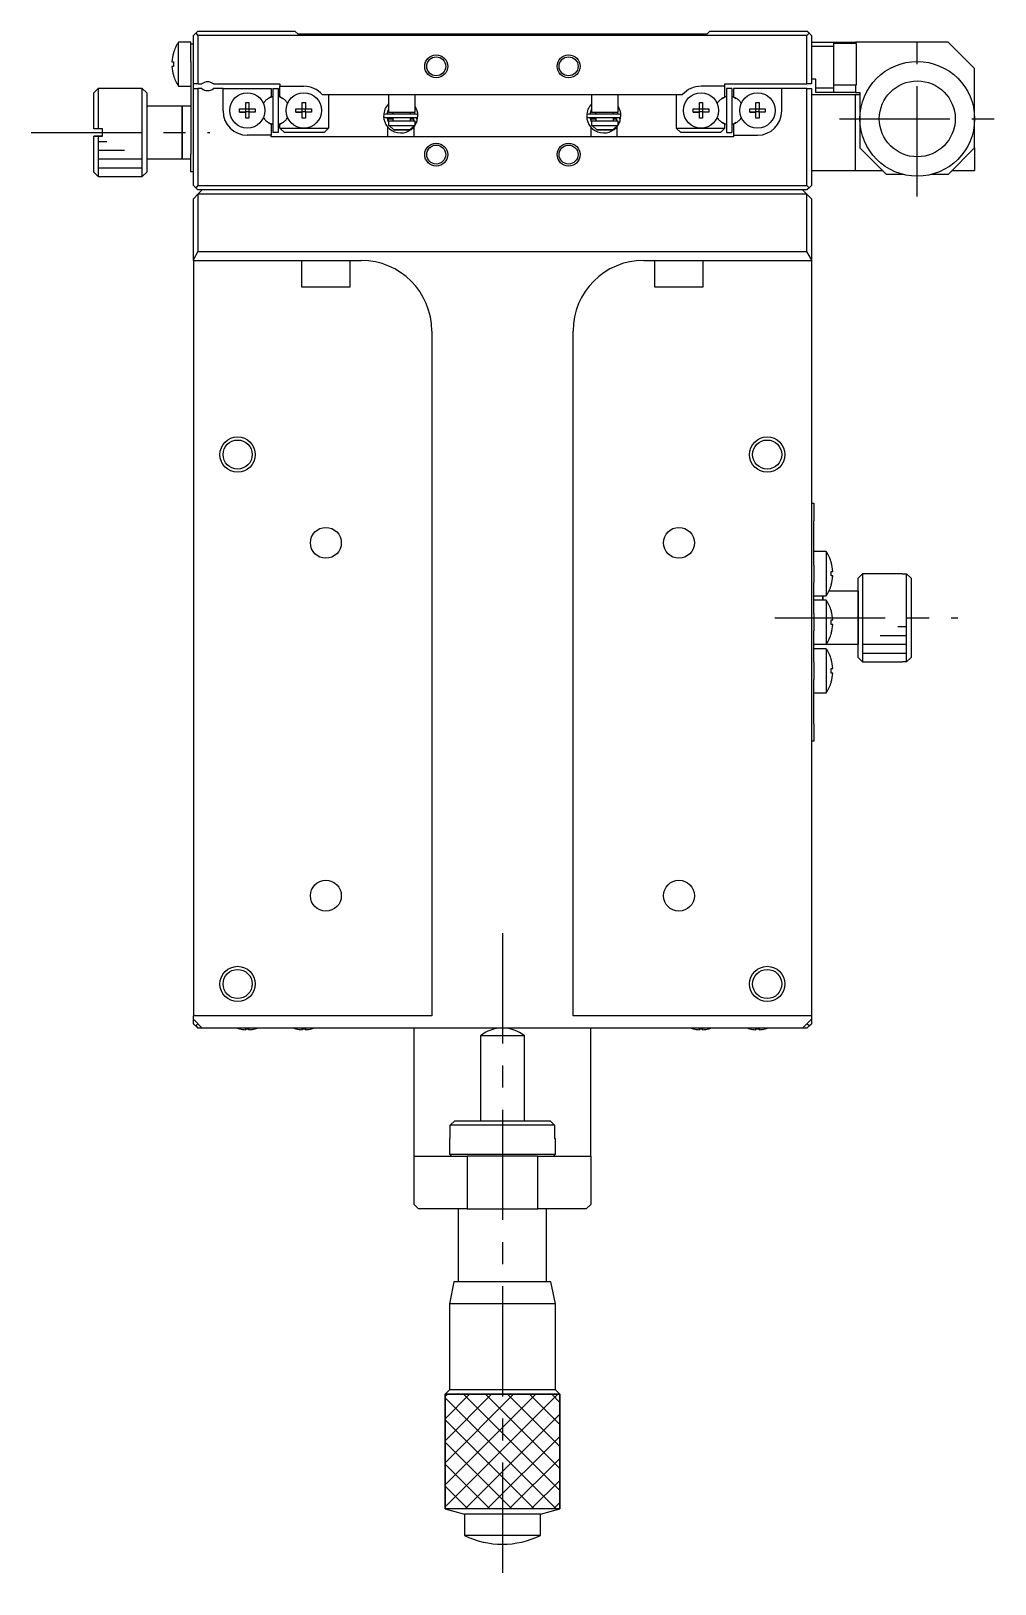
# Model space of a CAD drawing. Extents: x -435 to 368, y 36 to 632.
# Drawn here: x -142.5 to -33.3, y 456.2 to 632.2 of the extents above; entities that cross this region are included whole.
import ezdxf

# ---------------------------------------------------------------- set-up
doc = ezdxf.new("R2010")
doc.units = 0
doc.header["$LTSCALE"] = 10
doc.linetypes.add('CENTER', pattern=[2, 1.25, -0.25, 0.25, -0.25])
doc.linetypes.add('DASHED', pattern=[3.5, 2, -1.5])
doc.layers.get('0').update_dxf_attribs({"linetype": 'CONTINUOUS'})
doc.layers.add('CENTER', color=1, linetype='CENTER')

msp = doc.modelspace()

# ---------------------------------------------------------------- linework, layer by layer
at = {"color": 7, "linetype": 'CONTINUOUS'}
for p, q in [((-124.138503, 631.672762), (-123.888503, 631.922762)), ((-123.638503, 632.172762), (-123.888503, 631.922762)), ((-123.888503, 631.922762), (-123.638503, 631.672762)), ((-123.638503, 632.172762), (-112.638503, 632.172762)), ((-112.288503, 631.822762), (-112.638503, 632.172762)), ((-65.638503, 632.172762), (-65.988503, 631.822762)), ((-65.638503, 632.172762), (-54.638503, 632.172762)), ((-54.388503, 631.922762), (-54.638503, 632.172762)), ((-54.638503, 631.672762), (-54.388503, 631.922762)), ((-54.388503, 631.922762), (-54.138503, 631.672762)), ((-125.830161, 625.922762), (-125.830161, 630.922762)), ((-124.438503, 630.922762), (-125.830161, 630.922762)), ((-124.438503, 630.722762), (-124.438503, 630.922762)), ((-124.438503, 630.722762), (-124.138503, 630.722762)), ((-124.438503, 628.722762), (-124.438503, 630.722762)), ((-124.138503, 626.172762), (-124.138503, 631.672762)), ((-54.638503, 631.672762), (-123.638503, 631.672762)), ((-123.638503, 631.672762), (-123.638503, 626.172762)), ((-65.988503, 631.822762), (-112.288503, 631.822762)), ((-54.638503, 626.172762), (-54.638503, 631.672762)), ((-54.138503, 631.672762), (-54.138503, 626.172762)), ((-54.138503, 630.922762), (-51.638503, 630.922762)), ((-51.638503, 630.422762), (-54.138503, 630.422762)), ((-51.638503, 630.922762), (-51.638503, 630.422762)), ((-51.638503, 630.922762), (-49.138503, 630.922762)), ((-49.138503, 630.853583), (-51.638503, 630.853583)), ((-49.038503, 630.772762), (-51.638503, 630.772762)), ((-51.638503, 630.422762), (-51.638503, 625.722762)), ((-49.138503, 630.922762), (-49.138503, 630.853583)), ((-38.638503, 630.922762), (-49.138503, 630.922762)), ((-49.138503, 630.853583), (-49.138503, 630.772762)), ((-49.038503, 626.072762), (-49.038503, 630.772762)), ((-35.638503, 627.922762), (-38.638503, 630.922762)), ((-126.573456, 628.682762), (-126.401084, 628.682762)), ((-126.407939, 629.684695), (-126.401084, 629.681351)), ((-126.401084, 628.682762), (-126.401084, 628.162762)), ((-124.438503, 628.722762), (-124.438503, 627.347762)), ((-126.401084, 628.162762), (-126.573456, 628.162762)), ((-126.401084, 627.164172), (-126.407939, 627.160829)), ((-124.438503, 627.347762), (-124.438503, 618.222762)), ((-53.638503, 626.722762), (-54.138503, 626.722762)), ((-53.638503, 625.722762), (-53.638503, 626.722762)), ((-35.638503, 622.222762), (-35.638503, 627.922762)), ((-134.938503, 625.672762), (-135.438503, 625.172762)), ((-135.438503, 621.072762), (-135.438503, 625.172762)), ((-134.938503, 625.672762), (-134.938503, 621.072762)), ((-129.938503, 625.672762), (-134.938503, 625.672762)), ((-129.938503, 615.672762), (-129.938503, 625.672762)), ((-129.438503, 625.172762), (-129.938503, 625.672762)), ((-129.438503, 625.172762), (-129.438503, 616.172762)), ((-125.830161, 625.922762), (-124.438503, 625.922762)), ((-124.138503, 625.672762), (-124.138503, 626.172762)), ((-123.638503, 626.172762), (-124.138503, 626.172762)), ((-124.138503, 614.672762), (-124.138503, 625.672762)), ((-124.138503, 625.672762), (-123.638503, 625.672762)), ((-123.638503, 626.172762), (-123.199941, 626.172762)), ((-123.638503, 625.672762), (-123.638503, 614.672762)), ((-123.199941, 625.672762), (-123.638503, 625.672762)), ((-121.877065, 626.172762), (-114.338503, 626.172762)), ((-120.788503, 625.672762), (-121.877065, 625.672762)), ((-120.788503, 623.122762), (-120.788503, 625.672762)), ((-120.788503, 625.672762), (-115.338503, 625.672762)), ((-115.338503, 625.672762), (-115.338503, 624.717174)), ((-115.138503, 625.672762), (-115.138503, 620.672762)), ((-115.138503, 625.672762), (-114.538503, 625.672762)), ((-114.538503, 625.672762), (-114.538503, 620.672762)), ((-114.338503, 626.172762), (-114.338503, 625.922762)), ((-114.338503, 625.922762), (-111.638503, 625.922762)), ((-114.338503, 624.717174), (-114.338503, 625.922762)), ((-109.559441, 624.972762), (-101.613503, 624.972762)), ((-108.838503, 624.972762), (-108.838503, 621.172762)), ((-102.038503, 624.972762), (-102.038503, 622.972762)), ((-101.613503, 624.972762), (-99.463503, 624.972762)), ((-99.463503, 624.972762), (-78.613503, 624.972762)), ((-99.038503, 622.972762), (-99.038503, 624.972762)), ((-79.038503, 624.972762), (-79.038503, 622.972762)), ((-78.613503, 624.972762), (-76.463503, 624.972762)), ((-76.463503, 624.972762), (-68.717566, 624.972762)), ((-76.038503, 622.972762), (-76.038503, 624.972762)), ((-69.438503, 624.972762), (-69.438503, 621.172762)), ((-63.938503, 625.922762), (-66.638503, 625.922762)), ((-63.938503, 625.922762), (-63.938503, 626.172762)), ((-63.938503, 626.172762), (-54.638503, 626.172762)), ((-63.938503, 624.717174), (-63.938503, 625.922762)), ((-63.138503, 625.672762), (-63.738503, 625.672762)), ((-63.738503, 625.672762), (-63.738503, 620.672762)), ((-63.138503, 625.672762), (-63.138503, 620.672762)), ((-62.938503, 625.672762), (-62.938503, 624.717174)), ((-57.488503, 625.672762), (-62.938503, 625.672762)), ((-57.488503, 623.122762), (-57.488503, 625.672762)), ((-54.638503, 625.672762), (-57.488503, 625.672762)), ((-54.138503, 626.172762), (-54.638503, 626.172762)), ((-54.638503, 614.672762), (-54.638503, 625.672762)), ((-54.638503, 625.672762), (-54.138503, 625.672762)), ((-54.138503, 625.672762), (-54.138503, 614.672762)), ((-54.138503, 624.972762), (-49.138503, 624.972762)), ((-53.638503, 625.222762), (-53.638503, 625.722762)), ((-53.638503, 625.722762), (-51.638503, 625.722762)), ((-51.638503, 625.222762), (-53.638503, 625.222762)), ((-51.638503, 626.072762), (-49.038503, 626.072762)), ((-51.638503, 625.722762), (-51.638503, 625.222762)), ((-51.638503, 625.263026), (-49.138503, 625.263026)), ((-49.138503, 625.222762), (-51.638503, 625.222762)), ((-49.138503, 626.072762), (-49.138503, 625.263026)), ((-49.138503, 625.263026), (-49.138503, 625.222762)), ((-49.138503, 625.222762), (-48.638503, 625.222762)), ((-49.138503, 616.372762), (-49.138503, 624.972762)), ((-49.138503, 624.972762), (-48.638503, 624.972762)), ((-48.638503, 625.222762), (-48.638503, 622.222762)), ((-125.438503, 623.672762), (-129.438503, 623.672762)), ((-125.438503, 617.672762), (-125.438503, 623.672762)), ((-125.438503, 623.672762), (-125.438503, 617.672762)), ((-124.438503, 623.672762), (-125.438503, 623.672762)), ((-118.924865, 623.352762), (-118.218503, 623.352762)), ((-118.924865, 622.992762), (-118.924865, 623.352762)), ((-118.218503, 624.059123), (-117.858503, 624.059123)), ((-118.218503, 623.352762), (-118.218503, 624.059123)), ((-118.208131, 623.34239), (-118.218503, 623.352762)), ((-118.208131, 623.34239), (-117.868875, 623.34239)), ((-118.208131, 623.003134), (-118.208131, 623.34239)), ((-117.868875, 623.34239), (-117.858503, 623.352762)), ((-117.868875, 623.34239), (-117.868875, 623.003134)), ((-117.858503, 624.059123), (-117.858503, 623.352762)), ((-117.858503, 623.352762), (-117.152142, 623.352762)), ((-117.152142, 623.352762), (-117.152142, 622.992762)), ((-115.338503, 624.717174), (-115.632253, 624.547577)), ((-114.044753, 624.547577), (-114.338503, 624.717174)), ((-112.524865, 623.352762), (-111.818503, 623.352762)), ((-112.524865, 622.992762), (-112.524865, 623.352762)), ((-111.818503, 624.059123), (-111.458503, 624.059123)), ((-111.818503, 623.352762), (-111.818503, 624.059123)), ((-111.808131, 623.34239), (-111.818503, 623.352762)), ((-111.808131, 623.34239), (-111.468875, 623.34239)), ((-111.808131, 623.003134), (-111.808131, 623.34239)), ((-111.468875, 623.34239), (-111.458503, 623.352762)), ((-111.468875, 623.34239), (-111.468875, 623.003134)), ((-111.458503, 624.059123), (-111.458503, 623.352762)), ((-111.458503, 623.352762), (-110.752142, 623.352762)), ((-110.752142, 623.352762), (-110.752142, 622.992762)), ((-102.191724, 622.76131), (-102.03859, 623.264937)), ((-102.081234, 623.172762), (-102.038503, 623.172762)), ((-79.191724, 622.76131), (-79.03859, 623.264937)), ((-79.081234, 623.172762), (-79.038503, 623.172762)), ((-67.524865, 623.352762), (-66.818503, 623.352762)), ((-67.524865, 622.992762), (-67.524865, 623.352762)), ((-66.818503, 624.059123), (-66.458503, 624.059123)), ((-66.818503, 623.352762), (-66.818503, 624.059123)), ((-66.808131, 623.34239), (-66.818503, 623.352762)), ((-66.808131, 623.34239), (-66.468875, 623.34239)), ((-66.808131, 623.003134), (-66.808131, 623.34239)), ((-66.468875, 623.34239), (-66.458503, 623.352762)), ((-66.468875, 623.34239), (-66.468875, 623.003134)), ((-66.458503, 624.059123), (-66.458503, 623.352762)), ((-66.458503, 623.352762), (-65.752142, 623.352762)), ((-65.752142, 623.352762), (-65.752142, 622.992762)), ((-64.232253, 624.547577), (-63.938503, 624.717174)), ((-62.938503, 624.717174), (-62.644753, 624.547577)), ((-61.124865, 623.352762), (-60.418503, 623.352762)), ((-61.124865, 622.992762), (-61.124865, 623.352762)), ((-60.418503, 624.059123), (-60.058503, 624.059123)), ((-60.418503, 623.352762), (-60.418503, 624.059123)), ((-60.408131, 623.34239), (-60.418503, 623.352762)), ((-60.408131, 623.34239), (-60.068875, 623.34239)), ((-60.408131, 623.003134), (-60.408131, 623.34239)), ((-60.068875, 623.34239), (-60.058503, 623.352762)), ((-60.068875, 623.34239), (-60.068875, 623.003134)), ((-60.058503, 624.059123), (-60.058503, 623.352762)), ((-60.058503, 623.352762), (-59.352142, 623.352762)), ((-59.352142, 623.352762), (-59.352142, 622.992762)), ((-118.218503, 622.992762), (-118.924865, 622.992762)), ((-118.924865, 622.992762), (-118.218503, 622.992762)), ((-118.208131, 623.003134), (-118.218503, 622.992762)), ((-118.218503, 622.286401), (-118.218503, 622.992762)), ((-117.858503, 622.286401), (-118.218503, 622.286401)), ((-117.868875, 623.003134), (-118.208131, 623.003134)), ((-117.868875, 623.003134), (-117.858503, 622.992762)), ((-117.858503, 622.992762), (-117.858503, 622.286401)), ((-117.152142, 622.992762), (-117.858503, 622.992762)), ((-117.152142, 622.992762), (-117.858503, 622.992762)), ((-115.632253, 621.797947), (-115.338503, 621.62835)), ((-115.338503, 621.62835), (-115.338503, 620.372762)), ((-114.338503, 621.62835), (-114.044753, 621.797947)), ((-114.338503, 621.172762), (-114.338503, 621.62835)), ((-111.818503, 622.992762), (-112.524865, 622.992762)), ((-112.524865, 622.992762), (-111.818503, 622.992762)), ((-111.808131, 623.003134), (-111.818503, 622.992762)), ((-111.818503, 622.286401), (-111.818503, 622.992762)), ((-111.458503, 622.286401), (-111.818503, 622.286401)), ((-111.468875, 623.003134), (-111.808131, 623.003134)), ((-111.468875, 623.003134), (-111.458503, 622.992762)), ((-111.458503, 622.992762), (-111.458503, 622.286401)), ((-110.752142, 622.992762), (-111.458503, 622.992762)), ((-110.752142, 622.992762), (-111.458503, 622.992762)), ((-102.457675, 621.857065), (-102.436485, 621.800868)), ((-98.898412, 622.761256), (-102.398412, 622.761256)), ((-102.398412, 622.371256), (-98.898412, 622.371256)), ((-102.038568, 621.86801), (-102.192046, 622.371214)), ((-102.138503, 621.318633), (-102.138503, 620.172762)), ((-102.101821, 622.072224), (-102.101362, 622.087303)), ((-102.101511, 622.057145), (-102.101821, 622.072224)), ((-102.100432, 622.042104), (-102.101511, 622.057145)), ((-102.101362, 622.087303), (-102.100133, 622.10234)), ((-102.098588, 622.027141), (-102.100432, 622.042104)), ((-102.100133, 622.10234), (-102.09814, 622.117296)), ((-102.095984, 622.012294), (-102.098588, 622.027141)), ((-102.09814, 622.117296), (-102.095386, 622.132132)), ((-102.092629, 621.997604), (-102.095984, 622.012294)), ((-102.095386, 622.132132), (-102.091881, 622.146808)), ((-102.088533, 621.983107), (-102.092629, 621.997604)), ((-102.091881, 622.146808), (-102.087634, 622.161288)), ((-102.083707, 621.96884), (-102.088533, 621.983107)), ((-102.087634, 622.161288), (-102.082658, 622.175532)), ((-101.538503, 622.172762), (-102.083903, 622.172762)), ((-102.077926, 621.95428), (-102.083707, 621.96884)), ((-102.082658, 622.175532), (-102.076966, 622.189505)), ((-102.077658, 621.953014), (-102.078036, 621.954514)), ((-102.076966, 622.189505), (-102.070575, 622.203171)), ((-102.070575, 622.203171), (-102.063503, 622.216495)), ((-102.063503, 622.216495), (-102.05577, 622.229444)), ((-102.05577, 622.229444), (-102.047396, 622.241985)), ((-102.047396, 622.241985), (-102.038406, 622.254089)), ((-102.038503, 622.972762), (-101.538503, 622.972762)), ((-102.038503, 622.972762), (-99.038503, 622.972762)), ((-99.038503, 621.972762), (-102.038503, 621.972762)), ((-102.038503, 621.972762), (-102.038503, 621.472762)), ((-102.038503, 621.472762), (-101.984187, 621.472762)), ((-102.038406, 622.254089), (-102.028823, 622.265726)), ((-102.028823, 622.265726), (-102.018674, 622.276868)), ((-102.018674, 622.276868), (-102.007984, 622.287488)), ((-102.007984, 622.287488), (-101.996782, 622.297563)), ((-101.996782, 622.297563), (-101.985098, 622.307069)), ((-101.985098, 622.307069), (-101.97296, 622.315984)), ((-101.984187, 621.472762), (-99.09282, 621.472762)), ((-101.455018, 620.972762), (-101.984187, 621.472762)), ((-101.97296, 622.315984), (-101.9604, 622.324289)), ((-101.9604, 622.324289), (-101.947449, 622.331964)), ((-101.947449, 622.331964), (-101.93414, 622.338993)), ((-101.93414, 622.338993), (-101.920505, 622.345361)), ((-101.920505, 622.345361), (-101.906577, 622.351054)), ((-101.906577, 622.351054), (-101.89239, 622.356059)), ((-101.89239, 622.356059), (-101.877979, 622.360366)), ((-101.877979, 622.360366), (-101.863378, 622.363967)), ((-101.863378, 622.363967), (-101.848621, 622.366853)), ((-101.848621, 622.366853), (-101.833744, 622.369018)), ((-101.833744, 622.369018), (-101.818781, 622.370459)), ((-101.818781, 622.370459), (-101.803768, 622.371172)), ((-101.803768, 622.371172), (-101.796732, 622.371256)), ((-101.638503, 622.972762), (-101.638503, 622.761256)), ((-101.638503, 622.371256), (-101.638503, 622.172762)), ((-101.538503, 622.972762), (-99.538503, 622.972762)), ((-101.538503, 622.972762), (-99.538503, 622.972762)), ((-101.538503, 622.972762), (-101.538503, 622.761256)), ((-101.538503, 622.371256), (-101.538503, 621.972762)), ((-99.09282, 621.472762), (-99.621988, 620.972762)), ((-99.538503, 622.972762), (-99.038503, 622.972762)), ((-99.538503, 622.761256), (-99.538503, 622.972762)), ((-99.538503, 621.972762), (-99.538503, 622.371256)), ((-99.213115, 622.172762), (-99.538503, 622.172762)), ((-99.500092, 622.371256), (-99.485858, 622.370922)), ((-99.485858, 622.370922), (-99.47087, 622.36986)), ((-99.47087, 622.36986), (-99.455951, 622.368073)), ((-99.455951, 622.368073), (-99.441139, 622.365564)), ((-99.441139, 622.365564), (-99.426468, 622.36234)), ((-99.426468, 622.36234), (-99.411972, 622.358408)), ((-99.411972, 622.358408), (-99.397685, 622.353775)), ((-99.397685, 622.353775), (-99.383642, 622.348453)), ((-99.383642, 622.348453), (-99.369876, 622.342453)), ((-99.369876, 622.342453), (-99.35642, 622.335789)), ((-99.35642, 622.335789), (-99.343306, 622.328474)), ((-99.343306, 622.328474), (-99.330565, 622.320526)), ((-99.330565, 622.320526), (-99.31823, 622.311961)), ((-99.31823, 622.311961), (-99.306331, 622.302799)), ((-99.306331, 622.302799), (-99.294897, 622.293061)), ((-99.294897, 622.293061), (-99.283958, 622.282768)), ((-99.283958, 622.282768), (-99.27354, 622.271945)), ((-99.27354, 622.271945), (-99.263671, 622.260615)), ((-99.263671, 622.260615), (-99.254377, 622.248805)), ((-99.254377, 622.248805), (-99.245682, 622.236543)), ((-99.245682, 622.236543), (-99.23761, 622.223859)), ((-99.23761, 622.223859), (-99.230183, 622.210782)), ((-99.230183, 622.210782), (-99.22342, 622.197344)), ((-99.22342, 622.197344), (-99.217342, 622.183579)), ((-99.217342, 622.183579), (-99.211966, 622.169519)), ((-99.211966, 622.169519), (-99.207307, 622.155202)), ((-99.210237, 621.977065), (-99.211719, 621.972736)), ((-99.205824, 621.991495), (-99.210237, 621.977065)), ((-99.207307, 622.155202), (-99.203378, 622.140662)), ((-99.202151, 622.00613), (-99.205824, 621.991495)), ((-99.203378, 622.140662), (-99.200193, 622.125937)), ((-99.19923, 622.020933), (-99.202151, 622.00613)), ((-99.200193, 622.125937), (-99.197759, 622.111065)), ((-99.197067, 622.035865), (-99.19923, 622.020933)), ((-99.197759, 622.111065), (-99.196086, 622.096085)), ((-99.195668, 622.050885), (-99.197067, 622.035865)), ((-99.196086, 622.096085), (-99.195177, 622.081035)), ((-99.195038, 622.065955), (-99.195668, 622.050885)), ((-99.195177, 622.081035), (-99.195038, 622.065955)), ((-99.146827, 622.972861), (-99.104784, 622.761278)), ((-99.138503, 620.172762), (-99.138503, 621.342295)), ((-99.09282, 621.472762), (-99.038503, 621.472762)), ((-99.038503, 621.472762), (-99.038503, 621.972762)), ((-99.038503, 621.849985), (-99.023942, 621.843979)), ((-98.865123, 621.791991), (-99.038503, 621.839118)), ((-99.023942, 621.843979), (-99.009485, 621.838194)), ((-99.009485, 621.838194), (-98.995225, 621.832668)), ((-98.995225, 621.832668), (-98.981259, 621.827439)), ((-98.981259, 621.827439), (-98.967677, 621.82254)), ((-98.967677, 621.82254), (-98.954569, 621.818004)), ((-98.954569, 621.818004), (-98.942022, 621.81386)), ((-98.942022, 621.81386), (-98.930119, 621.810136)), ((-98.930119, 621.810136), (-98.918937, 621.806857)), ((-98.918937, 621.806857), (-98.90855, 621.804044)), ((-98.90855, 621.804044), (-98.899027, 621.801716)), ((-98.899027, 621.801716), (-98.890431, 621.799887)), ((-98.890431, 621.799887), (-98.882819, 621.798571)), ((-98.882819, 621.798571), (-98.87624, 621.797776)), ((-98.87624, 621.797776), (-98.870737, 621.797506)), ((-98.871117, 622.364624), (-98.875041, 622.372772)), ((-98.874104, 621.771711), (-98.862225, 621.798816)), ((-98.857205, 622.333251), (-98.871117, 622.364624)), ((-98.870737, 621.797506), (-98.866348, 621.797764)), ((-98.866348, 621.797764), (-98.86414, 621.798205)), ((-98.86414, 621.798205), (-98.860338, 621.800868)), ((-98.860338, 621.800868), (-98.848263, 621.831045)), ((-98.84488, 622.301235), (-98.857205, 622.333251)), ((-98.848263, 621.831045), (-98.837082, 621.863476)), ((-98.834171, 622.268655), (-98.84488, 622.301235)), ((-98.841424, 621.849271), (-98.704694, 622.539106)), ((-98.837082, 621.863476), (-98.827537, 621.896416)), ((-98.825103, 622.235591), (-98.834171, 622.268655)), ((-98.827537, 621.896416), (-98.819651, 621.929782)), ((-98.817699, 622.202122), (-98.825103, 622.235591)), ((-98.819651, 621.929782), (-98.813443, 621.963492)), ((-98.811977, 622.168332), (-98.817699, 622.202122)), ((-98.813443, 621.963492), (-98.808929, 621.997464)), ((-98.80795, 622.134303), (-98.811977, 622.168332)), ((-98.808929, 621.997464), (-98.806118, 622.031615)), ((-98.805628, 622.100118), (-98.80795, 622.134303)), ((-98.806118, 622.031615), (-98.805016, 622.065861)), ((-98.805016, 622.065861), (-98.805628, 622.100118)), ((-79.457675, 621.857065), (-79.436485, 621.800868)), ((-75.898412, 622.761256), (-79.398412, 622.761256)), ((-79.398412, 622.371256), (-75.898412, 622.371256)), ((-79.038568, 621.86801), (-79.192046, 622.371214)), ((-79.138503, 621.318633), (-79.138503, 620.172762)), ((-79.101821, 622.072224), (-79.101362, 622.087303)), ((-79.101511, 622.057145), (-79.101821, 622.072224)), ((-79.100432, 622.042104), (-79.101511, 622.057145)), ((-79.101362, 622.087303), (-79.100133, 622.10234)), ((-79.098588, 622.027141), (-79.100432, 622.042104)), ((-79.100133, 622.10234), (-79.09814, 622.117296)), ((-79.095984, 622.012294), (-79.098588, 622.027141)), ((-79.09814, 622.117296), (-79.095386, 622.132132)), ((-79.092629, 621.997604), (-79.095984, 622.012294)), ((-79.095386, 622.132132), (-79.091881, 622.146808)), ((-79.088533, 621.983107), (-79.092629, 621.997604)), ((-79.091881, 622.146808), (-79.087634, 622.161288)), ((-79.083707, 621.96884), (-79.088533, 621.983107)), ((-79.087634, 622.161288), (-79.082658, 622.175532)), ((-78.538503, 622.172762), (-79.083903, 622.172762)), ((-79.077926, 621.95428), (-79.083707, 621.96884)), ((-79.082658, 622.175532), (-79.076966, 622.189505)), ((-79.077658, 621.953014), (-79.078036, 621.954514)), ((-79.076966, 622.189505), (-79.070575, 622.203171)), ((-79.070575, 622.203171), (-79.063503, 622.216495)), ((-79.063503, 622.216495), (-79.05577, 622.229444)), ((-79.05577, 622.229444), (-79.047396, 622.241985)), ((-79.047396, 622.241985), (-79.038406, 622.254089)), ((-79.038503, 622.972762), (-78.538503, 622.972762)), ((-79.038503, 622.972762), (-76.038503, 622.972762)), ((-76.038503, 621.972762), (-79.038503, 621.972762)), ((-79.038503, 621.972762), (-79.038503, 621.472762)), ((-79.038503, 621.472762), (-78.984187, 621.472762)), ((-79.038406, 622.254089), (-79.028823, 622.265726)), ((-79.028823, 622.265726), (-79.018674, 622.276868)), ((-79.018674, 622.276868), (-79.007984, 622.287488)), ((-79.007984, 622.287488), (-78.996782, 622.297563)), ((-78.996782, 622.297563), (-78.985098, 622.307069)), ((-78.985098, 622.307069), (-78.97296, 622.315984)), ((-78.984187, 621.472762), (-76.09282, 621.472762)), ((-78.455018, 620.972762), (-78.984187, 621.472762)), ((-78.97296, 622.315984), (-78.9604, 622.324289)), ((-78.9604, 622.324289), (-78.947449, 622.331964)), ((-78.947449, 622.331964), (-78.93414, 622.338993)), ((-78.93414, 622.338993), (-78.920505, 622.345361)), ((-78.920505, 622.345361), (-78.906577, 622.351054)), ((-78.906577, 622.351054), (-78.89239, 622.356059)), ((-78.89239, 622.356059), (-78.877979, 622.360366)), ((-78.877979, 622.360366), (-78.863378, 622.363967)), ((-78.863378, 622.363967), (-78.848621, 622.366853)), ((-78.848621, 622.366853), (-78.833744, 622.369018)), ((-78.833744, 622.369018), (-78.818781, 622.370459)), ((-78.818781, 622.370459), (-78.803768, 622.371172)), ((-78.803768, 622.371172), (-78.796732, 622.371256)), ((-78.638503, 622.972762), (-78.638503, 622.761256)), ((-78.638503, 622.371256), (-78.638503, 622.172762)), ((-78.538503, 622.972762), (-76.538503, 622.972762)), ((-78.538503, 622.972762), (-76.538503, 622.972762)), ((-78.538503, 622.972762), (-78.538503, 622.761256)), ((-78.538503, 622.371256), (-78.538503, 621.972762)), ((-76.09282, 621.472762), (-76.621988, 620.972762)), ((-76.538503, 622.972762), (-76.038503, 622.972762)), ((-76.538503, 622.761256), (-76.538503, 622.972762)), ((-76.538503, 621.972762), (-76.538503, 622.371256)), ((-76.213115, 622.172762), (-76.538503, 622.172762)), ((-76.500092, 622.371256), (-76.485858, 622.370922)), ((-76.485858, 622.370922), (-76.47087, 622.36986)), ((-76.47087, 622.36986), (-76.455951, 622.368073)), ((-76.455951, 622.368073), (-76.441139, 622.365564)), ((-76.441139, 622.365564), (-76.426468, 622.36234)), ((-76.426468, 622.36234), (-76.411972, 622.358408)), ((-76.411972, 622.358408), (-76.397685, 622.353775)), ((-76.397685, 622.353775), (-76.383642, 622.348453)), ((-76.383642, 622.348453), (-76.369876, 622.342453)), ((-76.369876, 622.342453), (-76.35642, 622.335789)), ((-76.35642, 622.335789), (-76.343306, 622.328474)), ((-76.343306, 622.328474), (-76.330565, 622.320526)), ((-76.330565, 622.320526), (-76.31823, 622.311961)), ((-76.31823, 622.311961), (-76.306331, 622.302799)), ((-76.306331, 622.302799), (-76.294897, 622.293061)), ((-76.294897, 622.293061), (-76.283958, 622.282768)), ((-76.283958, 622.282768), (-76.27354, 622.271945)), ((-76.27354, 622.271945), (-76.263671, 622.260615)), ((-76.263671, 622.260615), (-76.254377, 622.248805)), ((-76.254377, 622.248805), (-76.245682, 622.236543)), ((-76.245682, 622.236543), (-76.23761, 622.223859)), ((-76.23761, 622.223859), (-76.230183, 622.210782)), ((-76.230183, 622.210782), (-76.22342, 622.197344)), ((-76.22342, 622.197344), (-76.217342, 622.183579)), ((-76.217342, 622.183579), (-76.211966, 622.169519)), ((-76.211966, 622.169519), (-76.207307, 622.155202)), ((-76.210237, 621.977065), (-76.211719, 621.972736)), ((-76.205824, 621.991495), (-76.210237, 621.977065)), ((-76.207307, 622.155202), (-76.203378, 622.140662)), ((-76.202151, 622.00613), (-76.205824, 621.991495)), ((-76.203378, 622.140662), (-76.200193, 622.125937)), ((-76.19923, 622.020933), (-76.202151, 622.00613)), ((-76.200193, 622.125937), (-76.197759, 622.111065)), ((-76.197067, 622.035865), (-76.19923, 622.020933)), ((-76.197759, 622.111065), (-76.196086, 622.096085)), ((-76.195668, 622.050885), (-76.197067, 622.035865)), ((-76.196086, 622.096085), (-76.195177, 622.081035)), ((-76.195038, 622.065955), (-76.195668, 622.050885)), ((-76.195177, 622.081035), (-76.195038, 622.065955)), ((-76.146827, 622.972861), (-76.104784, 622.761278)), ((-76.138503, 620.172762), (-76.138503, 621.342295)), ((-76.09282, 621.472762), (-76.038503, 621.472762)), ((-76.038503, 621.472762), (-76.038503, 621.972762)), ((-76.038503, 621.849985), (-76.023947, 621.843981)), ((-75.865123, 621.791991), (-76.038503, 621.839118)), ((-76.023947, 621.843981), (-76.009495, 621.838198)), ((-76.009495, 621.838198), (-75.995241, 621.832674)), ((-75.995241, 621.832674), (-75.981279, 621.827446)), ((-75.981279, 621.827446), (-75.967701, 621.822548)), ((-75.967701, 621.822548), (-75.954597, 621.818013)), ((-75.954597, 621.818013), (-75.942053, 621.81387)), ((-75.942053, 621.81387), (-75.930152, 621.810146)), ((-75.930152, 621.810146), (-75.918971, 621.806867)), ((-75.918971, 621.806867), (-75.908586, 621.804053)), ((-75.908586, 621.804053), (-75.899063, 621.801724)), ((-75.899063, 621.801724), (-75.890466, 621.799894)), ((-75.890466, 621.799894), (-75.882852, 621.798576)), ((-75.882852, 621.798576), (-75.87627, 621.797778)), ((-75.87627, 621.797778), (-75.870764, 621.797506)), ((-75.871117, 622.364624), (-75.875041, 622.372772)), ((-75.874104, 621.771711), (-75.864923, 621.79256)), ((-75.857205, 622.333251), (-75.871117, 622.364624)), ((-75.870764, 621.797506), (-75.86637, 621.797761)), ((-75.86637, 621.797761), (-75.86414, 621.798205)), ((-75.86414, 621.798205), (-75.860338, 621.800868)), ((-75.860338, 621.800868), (-75.848263, 621.831045)), ((-75.84488, 622.301235), (-75.857205, 622.333251)), ((-75.848263, 621.831045), (-75.837082, 621.863476)), ((-75.834171, 622.268655), (-75.84488, 622.301235)), ((-75.841424, 621.849271), (-75.704694, 622.539106)), ((-75.837082, 621.863476), (-75.827537, 621.896416)), ((-75.825103, 622.235591), (-75.834171, 622.268655)), ((-75.827537, 621.896416), (-75.819651, 621.929782)), ((-75.817699, 622.202122), (-75.825103, 622.235591)), ((-75.819651, 621.929782), (-75.813443, 621.963492)), ((-75.811977, 622.168332), (-75.817699, 622.202122)), ((-75.813443, 621.963492), (-75.808929, 621.997464)), ((-75.80795, 622.134303), (-75.811977, 622.168332)), ((-75.808929, 621.997464), (-75.806118, 622.031615)), ((-75.805628, 622.100118), (-75.80795, 622.134303)), ((-75.806118, 622.031615), (-75.805016, 622.065861)), ((-75.805016, 622.065861), (-75.805628, 622.100118)), ((-66.818503, 622.992762), (-67.524865, 622.992762)), ((-67.524865, 622.992762), (-66.818503, 622.992762)), ((-66.808131, 623.003134), (-66.818503, 622.992762)), ((-66.818503, 622.286401), (-66.818503, 622.992762)), ((-66.458503, 622.286401), (-66.818503, 622.286401)), ((-66.468875, 623.003134), (-66.808131, 623.003134)), ((-66.468875, 623.003134), (-66.458503, 622.992762)), ((-66.458503, 622.992762), (-66.458503, 622.286401)), ((-65.752142, 622.992762), (-66.458503, 622.992762)), ((-65.752142, 622.992762), (-66.458503, 622.992762)), ((-63.938503, 621.62835), (-64.232253, 621.797947)), ((-63.938503, 621.172762), (-63.938503, 621.62835)), ((-62.644753, 621.797947), (-62.938503, 621.62835)), ((-62.938503, 621.62835), (-62.938503, 620.372762)), ((-60.418503, 622.992762), (-61.124865, 622.992762)), ((-61.124865, 622.992762), (-60.418503, 622.992762)), ((-60.408131, 623.003134), (-60.418503, 622.992762)), ((-60.418503, 622.286401), (-60.418503, 622.992762)), ((-60.058503, 622.286401), (-60.418503, 622.286401)), ((-60.068875, 623.003134), (-60.408131, 623.003134)), ((-60.068875, 623.003134), (-60.058503, 622.992762)), ((-60.058503, 622.992762), (-60.058503, 622.286401)), ((-59.352142, 622.992762), (-60.058503, 622.992762)), ((-59.352142, 622.992762), (-60.058503, 622.992762)), ((-48.638503, 622.222762), (-48.638503, 618.922762)), ((-35.638503, 618.922762), (-35.638503, 622.222762)), ((-134.938503, 621.072762), (-135.438503, 621.072762)), ((-135.438503, 616.172762), (-135.438503, 620.272762)), ((-135.438503, 620.272762), (-134.938503, 620.272762)), ((-134.938503, 620.272762), (-135.438503, 620.272762)), ((-134.438503, 621.072762), (-134.938503, 621.072762)), ((-134.438503, 620.272762), (-134.938503, 620.272762)), ((-134.938503, 620.272762), (-134.938503, 615.672762)), ((-134.938503, 620.272762), (-134.438503, 620.272762)), ((-134.438503, 620.272762), (-134.438503, 621.072762)), ((-115.338503, 620.372762), (-118.038503, 620.372762)), ((-115.338503, 620.172762), (-115.338503, 620.372762)), ((-62.938503, 620.172762), (-115.338503, 620.172762)), ((-114.538503, 620.672762), (-115.138503, 620.672762)), ((-114.338503, 621.172762), (-111.638503, 621.172762)), ((-113.838503, 620.672762), (-114.338503, 621.172762)), ((-109.338503, 620.672762), (-113.838503, 620.672762)), ((-111.638503, 621.172762), (-108.838503, 621.172762)), ((-108.838503, 621.172762), (-109.338503, 620.672762)), ((-99.621988, 620.972762), (-101.455018, 620.972762)), ((-101.455018, 620.972762), (-99.621988, 620.972762)), ((-76.621988, 620.972762), (-78.455018, 620.972762)), ((-78.455018, 620.972762), (-76.621988, 620.972762)), ((-69.438503, 621.172762), (-66.638503, 621.172762)), ((-68.938503, 620.672762), (-69.438503, 621.172762)), ((-64.438503, 620.672762), (-68.938503, 620.672762)), ((-66.638503, 621.172762), (-63.938503, 621.172762)), ((-63.938503, 621.172762), (-64.438503, 620.672762)), ((-63.738503, 620.672762), (-63.138503, 620.672762)), ((-62.938503, 620.372762), (-62.938503, 620.172762)), ((-62.938503, 620.372762), (-60.238503, 620.372762)), ((-124.438503, 616.222762), (-124.438503, 618.222762)), ((-48.638503, 618.922762), (-45.638503, 615.922762)), ((-38.638503, 615.922762), (-35.638503, 618.922762)), ((-35.638503, 618.922762), (-35.638503, 616.372762)), ((-135.438503, 616.172762), (-134.938503, 615.672762)), ((-129.938503, 615.672762), (-129.438503, 616.172762)), ((-129.438503, 617.672762), (-125.438503, 617.672762)), ((-125.438503, 617.672762), (-124.438503, 617.672762)), ((-124.138503, 616.222762), (-124.438503, 616.222762)), ((-54.138503, 616.372762), (-49.138503, 616.372762)), ((-49.138503, 616.372762), (-46.088503, 616.372762)), ((-38.188503, 616.372762), (-35.638503, 616.372762)), ((-134.938503, 615.672762), (-129.938503, 615.672762)), ((-123.888503, 614.422762), (-124.138503, 614.672762)), ((-123.638503, 614.672762), (-123.888503, 614.422762)), ((-123.888503, 614.422762), (-123.638503, 614.172762)), ((-123.638503, 614.672762), (-54.638503, 614.672762)), ((-54.388503, 614.422762), (-54.638503, 614.672762)), ((-54.388503, 614.422762), (-54.638503, 614.172762)), ((-54.138503, 614.672762), (-54.388503, 614.422762)), ((-43.738499, 615.922762), (-45.638503, 615.922762)), ((-38.638503, 615.922762), (-40.538507, 615.922762)), ((-124.138503, 613.172762), (-123.638503, 613.672762)), ((-124.138503, 606.270738), (-124.138503, 613.172762)), ((-123.638503, 613.672762), (-123.138503, 614.172762)), ((-54.638503, 614.172762), (-123.638503, 614.172762)), ((-123.638503, 613.672762), (-123.638503, 607.172762)), ((-54.638503, 613.672762), (-123.638503, 613.672762)), ((-55.138503, 614.172762), (-54.638503, 613.672762)), ((-54.638503, 607.172762), (-54.638503, 613.672762)), ((-54.638503, 613.672762), (-54.138503, 613.172762)), ((-54.138503, 613.172762), (-54.138503, 606.270738)), ((-123.638503, 607.172762), (-124.138503, 606.270738)), ((-124.138503, 606.172762), (-124.138503, 606.270738)), ((-124.138503, 606.172762), (-105.138503, 606.172762)), ((-124.138503, 606.172762), (-124.138503, 520.57847)), ((-123.638503, 607.172762), (-54.638503, 607.172762)), ((-111.888503, 606.172762), (-111.888503, 603.172762)), ((-106.388503, 603.172762), (-106.388503, 606.172762)), ((-73.138503, 606.172762), (-54.138503, 606.172762)), ((-71.888503, 606.172762), (-71.888503, 603.172762)), ((-66.388503, 603.172762), (-66.388503, 606.172762)), ((-54.138503, 606.270738), (-54.638503, 607.172762)), ((-54.138503, 606.270738), (-54.138503, 606.172762)), ((-54.138503, 606.172762), (-54.138503, 520.57847)), ((-111.888503, 603.172762), (-106.388503, 603.172762)), ((-71.888503, 603.172762), (-66.388503, 603.172762)), ((-97.138503, 598.172762), (-97.138503, 520.57847)), ((-81.138503, 520.57847), (-81.138503, 598.172762)), ((-54.138503, 578.672762), (-53.838503, 578.672762)), ((-53.838503, 578.672762), (-53.838503, 576.672762)), ((-53.838503, 571.747762), (-53.838503, 576.672762)), ((-52.446846, 573.172762), (-53.838503, 573.172762)), ((-52.446846, 573.172762), (-52.446846, 570.672762)), ((-53.838503, 571.652558), (-53.838503, 571.747762)), ((-53.838503, 571.652558), (-53.838503, 570.672762)), ((-53.838503, 570.672762), (-53.838503, 569.692966)), ((-52.446846, 570.672762), (-52.446846, 568.172762)), ((-51.875923, 571.931351), (-51.869068, 571.934695)), ((-51.875923, 570.932762), (-51.703551, 570.932762)), ((-51.875923, 570.412762), (-51.875923, 570.932762)), ((-51.703551, 570.412762), (-51.875923, 570.412762)), ((-48.338503, 570.672762), (-48.838503, 570.172762)), ((-48.338503, 570.672762), (-48.338503, 560.672762)), ((-43.838503, 570.672762), (-48.338503, 570.672762)), ((-43.838503, 570.672762), (-43.838503, 570.656736)), ((-43.838503, 570.656736), (-43.338503, 570.656736)), ((-43.338503, 560.688788), (-43.338503, 570.656736)), ((-43.338503, 570.656736), (-42.838503, 570.154949)), ((-53.838503, 569.597762), (-53.838503, 569.692966)), ((-53.838503, 566.247762), (-53.838503, 569.597762)), ((-48.838503, 568.672762), (-52.157374, 568.672762)), ((-51.869068, 569.410829), (-51.875923, 569.414172)), ((-48.838503, 568.672762), (-48.838503, 570.172762)), ((-48.838503, 561.172762), (-48.838503, 570.172762)), ((-48.838503, 562.672762), (-48.838503, 568.672762)), ((-48.838503, 568.672762), (-48.838503, 562.672762)), ((-42.838503, 570.154949), (-42.838503, 561.190575)), ((-53.838503, 568.172762), (-52.446846, 568.172762)), ((-52.446846, 567.672762), (-53.838503, 567.672762)), ((-52.838503, 568.172762), (-52.838503, 567.672762)), ((-52.838503, 567.672762), (-52.838503, 568.172762)), ((-52.446846, 567.672762), (-52.446846, 565.172762)), ((-53.838503, 566.152558), (-53.838503, 566.247762)), ((-53.838503, 566.152558), (-53.838503, 565.172762)), ((-53.838503, 565.172762), (-53.838503, 564.192966)), ((-52.446846, 565.172762), (-52.446846, 562.672762)), ((-51.875923, 566.431351), (-51.869068, 566.434695)), ((-51.875923, 565.432762), (-51.703551, 565.432762)), ((-51.875923, 564.912762), (-51.875923, 565.432762)), ((-53.838503, 564.097762), (-53.838503, 564.192966)), ((-53.838503, 560.747762), (-53.838503, 564.097762)), ((-51.703551, 564.912762), (-51.875923, 564.912762)), ((-51.869068, 563.910829), (-51.875923, 563.914172)), ((-53.838503, 562.672762), (-52.446846, 562.672762)), ((-52.446846, 562.172762), (-53.838503, 562.172762)), ((-52.446846, 562.672762), (-48.838503, 562.672762)), ((-52.446846, 562.172762), (-52.446846, 559.672762)), ((-48.838503, 561.172762), (-48.838503, 562.672762)), ((-53.838503, 560.652558), (-53.838503, 560.747762)), ((-53.838503, 560.652558), (-53.838503, 559.672762)), ((-51.875923, 560.931351), (-51.869068, 560.934695)), ((-51.875923, 559.932762), (-51.703551, 559.932762)), ((-51.875923, 559.412762), (-51.875923, 559.932762)), ((-48.838503, 561.172762), (-48.338503, 560.672762)), ((-48.338503, 560.672762), (-43.838503, 560.672762)), ((-43.838503, 560.688788), (-43.838503, 560.672762)), ((-43.338503, 560.688788), (-43.838503, 560.688788)), ((-42.838503, 561.190575), (-43.338503, 560.688788)), ((-53.838503, 559.672762), (-53.838503, 558.692966)), ((-53.838503, 558.597762), (-53.838503, 558.692966)), ((-53.838503, 553.672762), (-53.838503, 558.597762)), ((-52.446846, 559.672762), (-52.446846, 557.172762)), ((-51.703551, 559.412762), (-51.875923, 559.412762)), ((-51.869068, 558.410829), (-51.875923, 558.414172)), ((-53.838503, 557.172762), (-52.446846, 557.172762)), ((-53.838503, 553.672762), (-53.838503, 551.672762)), ((-53.838503, 551.672762), (-54.138503, 551.672762)), ((-124.138503, 520.172762), (-124.138503, 520.57847)), ((-97.138503, 520.57847), (-124.138503, 520.57847)), ((-124.138503, 519.672762), (-124.138503, 520.172762)), ((-124.138503, 520.172762), (-123.138503, 519.172762)), ((-124.138503, 519.672762), (-123.888503, 519.422762)), ((-123.638503, 519.672762), (-123.888503, 519.422762)), ((-123.888503, 519.422762), (-123.638503, 519.172762)), ((-54.138503, 520.57847), (-81.138503, 520.57847)), ((-55.138503, 519.172762), (-54.138503, 520.172762)), ((-54.388503, 519.422762), (-54.638503, 519.672762)), ((-54.638503, 519.172762), (-54.388503, 519.422762)), ((-54.388503, 519.422762), (-54.138503, 519.672762)), ((-54.138503, 520.57847), (-54.138503, 520.172762)), ((-54.138503, 520.172762), (-54.138503, 519.672762)), ((-123.138503, 519.172762), (-123.638503, 519.172762)), ((-55.138503, 519.172762), (-123.138503, 519.172762)), ((-118.927119, 519.098618), (-118.924865, 519.10324)), ((-118.218503, 519.10324), (-117.858503, 519.10324)), ((-118.218503, 518.982903), (-118.218503, 519.10324)), ((-117.858503, 519.10324), (-117.858503, 518.982903)), ((-117.152142, 519.10324), (-117.149887, 519.098618)), ((-112.527119, 519.098618), (-112.524865, 519.10324)), ((-111.818503, 519.10324), (-111.458503, 519.10324)), ((-111.818503, 518.982903), (-111.818503, 519.10324)), ((-111.458503, 519.10324), (-111.458503, 518.982903)), ((-110.752142, 519.10324), (-110.749887, 519.098618)), ((-99.138503, 504.672762), (-99.138503, 519.172762)), ((-89.138496, 518.295253), (-91.638499, 518.295253)), ((-91.638499, 518.295253), (-91.638499, 508.672762)), ((-86.638507, 518.295253), (-89.138496, 518.295253)), ((-86.638507, 508.672762), (-86.638507, 518.295253)), ((-79.138501, 504.672762), (-79.138501, 519.172762)), ((-67.527119, 519.098618), (-67.524865, 519.10324)), ((-66.818503, 519.10324), (-66.458503, 519.10324)), ((-66.818503, 518.982903), (-66.818503, 519.10324)), ((-66.458503, 519.10324), (-66.458503, 518.982903)), ((-65.752142, 519.10324), (-65.749887, 519.098618)), ((-61.127119, 519.098618), (-61.124865, 519.10324)), ((-60.418503, 519.10324), (-60.058503, 519.10324)), ((-60.418503, 518.982903), (-60.418503, 519.10324)), ((-60.058503, 519.10324), (-60.058503, 518.982903)), ((-59.352142, 519.10324), (-59.349887, 519.098618)), ((-54.638503, 519.172762), (-55.138503, 519.172762)), ((-95.054583, 508.172762), (-94.54683, 508.672762)), ((-94.54683, 508.672762), (-83.730176, 508.672762)), ((-83.730176, 508.672762), (-83.222424, 508.172762)), ((-95.054583, 506.672762), (-95.054583, 508.172762)), ((-83.222424, 508.172762), (-95.054583, 508.172762)), ((-83.222424, 508.172762), (-83.222424, 506.672762)), ((-95.138503, 506.672762), (-95.054583, 506.672762)), ((-95.138503, 506.672762), (-95.138503, 504.872762)), ((-83.222424, 506.672762), (-83.138503, 506.672762)), ((-83.138503, 504.872762), (-83.138503, 506.672762)), ((-99.138503, 499.172762), (-99.138503, 504.672762)), ((-99.138503, 504.672762), (-93.138503, 504.672762)), ((-95.138503, 504.872762), (-83.138503, 504.872762)), ((-95.138503, 504.872762), (-94.938503, 504.672762)), ((-93.138503, 504.672762), (-93.138503, 498.672762)), ((-85.138503, 504.672762), (-93.138503, 504.672762)), ((-85.138503, 498.672762), (-85.138503, 504.672762)), ((-85.138503, 504.672762), (-79.138501, 504.672762)), ((-83.338503, 504.672762), (-83.138503, 504.872762)), ((-79.138501, 504.672762), (-79.138503, 499.172762)), ((-99.138503, 499.172762), (-98.638503, 498.672762)), ((-93.138503, 498.672762), (-98.638503, 498.672762)), ((-94.138503, 498.672762), (-94.138503, 490.422762)), ((-93.138503, 498.672762), (-85.138503, 498.672762)), ((-79.638503, 498.672762), (-85.138503, 498.672762)), ((-84.138503, 490.422762), (-84.138503, 498.672762)), ((-79.638503, 498.672762), (-79.138503, 499.172762)), ((-94.6385, 490.422762), (-95.138499, 487.922763)), ((-89.138486, 490.422762), (-94.6385, 490.422762)), ((-83.638506, 490.422762), (-89.138486, 490.422762)), ((-83.138507, 487.922763), (-83.638506, 490.422762)), ((-89.138485, 487.922763), (-95.138499, 487.922763)), ((-95.138499, 487.922763), (-95.138499, 478.172758)), ((-83.138507, 487.922763), (-89.138485, 487.922763)), ((-83.138507, 478.172758), (-83.138507, 487.922763)), ((-95.138499, 478.172758), (-95.638502, 477.672756)), ((-89.138483, 477.672756), (-95.638502, 477.672756)), ((-95.638502, 477.672756), (-95.638502, 464.672755)), ((-89.138485, 478.172758), (-95.138499, 478.172758)), ((-83.138507, 478.172758), (-89.138485, 478.172758)), ((-82.638504, 477.672756), (-89.138483, 477.672756)), ((-82.638504, 477.672756), (-83.138507, 478.172758)), ((-82.638504, 464.672755), (-82.638504, 477.672756)), ((-89.138483, 464.672755), (-95.638502, 464.672755)), ((-95.638502, 464.672755), (-93.438503, 464.083267)), ((-82.638504, 464.672755), (-89.138483, 464.672755)), ((-84.838503, 464.083267), (-82.638504, 464.672755)), ((-89.13849, 464.083267), (-93.438503, 464.083267)), ((-93.438503, 464.083267), (-93.438503, 461.672756)), ((-84.838503, 464.083267), (-89.13849, 464.083267)), ((-84.838503, 461.672756), (-84.838503, 464.083267)), ((-89.13849, 461.672756), (-93.438503, 461.672756)), ((-84.838503, 461.672756), (-89.13849, 461.672756))]:
    msp.add_line(p, q, dxfattribs=at)
at = {"color": 3, "linetype": 'CONTINUOUS'}
for p, q in [((-134.938503, 619.672762), (-133.938503, 619.672762)), ((-134.938503, 618.672762), (-131.938503, 618.672762)), ((-134.938503, 617.672762), (-129.938503, 617.672762)), ((-134.938503, 616.672762), (-129.938503, 616.672762)), ((-46.338503, 563.672762), (-43.338503, 563.672762)), ((-44.338503, 564.672762), (-43.338503, 564.672762)), ((-48.338503, 562.672762), (-43.338503, 562.672762)), ((-48.338503, 561.672762), (-43.338503, 561.672762)), ((-95.638502, 477.400236), (-95.365982, 477.672756)), ((-95.638502, 474.900236), (-92.865982, 477.672756)), ((-95.638502, 472.400236), (-90.365982, 477.672756)), ((-95.638502, 469.900236), (-87.865982, 477.672756)), ((-95.638502, 467.400236), (-85.365982, 477.672756)), ((-95.638502, 464.900236), (-82.865982, 477.672756)), ((-95.638502, 477.254247), (-83.05701, 464.672755)), ((-93.557011, 477.672756), (-82.638504, 466.754249)), ((-91.057011, 477.672756), (-82.638504, 469.254249)), ((-88.557011, 477.672756), (-82.638504, 471.754249)), ((-86.057011, 477.672756), (-82.638504, 474.254249)), ((-83.557011, 477.672756), (-82.638504, 476.754249)), ((-93.365983, 464.672755), (-82.638504, 475.400234)), ((-95.638502, 474.754247), (-85.55701, 464.672755)), ((-95.638502, 472.254247), (-88.05701, 464.672755)), ((-90.865983, 464.672755), (-82.638504, 472.900234)), ((-88.365983, 464.672755), (-82.638504, 470.400234)), ((-95.638502, 469.754247), (-90.55701, 464.672755)), ((-95.638502, 467.254247), (-93.05701, 464.672755)), ((-85.865983, 464.672755), (-82.638504, 467.900234)), ((-95.638502, 464.754247), (-95.55701, 464.672755)), ((-83.365983, 464.672755), (-82.638504, 465.400234))]:
    msp.add_line(p, q, dxfattribs=at)
at = {"color": 3, "linetype": 'DASHED'}
for p, q in [((-95.638502, 464.672755), (-95.638502, 477.672756)), ((-95.638502, 477.672756), (-82.638504, 477.672756)), ((-82.638504, 477.672756), (-82.638504, 464.672755)), ((-82.638504, 464.672755), (-95.638502, 464.672755))]:
    msp.add_line(p, q, dxfattribs=at)
at = {"color": 3, "linetype": 'CONTINUOUS'}
for centre, radius in [((-96.638503, 628.172762), 1.3), ((-81.638503, 628.172762), 1.3), ((-96.638503, 618.172762), 1.3), ((-81.638503, 618.172762), 1.3), ((-119.138503, 584.172762), 2), ((-59.138503, 584.172762), 2), ((-119.138503, 524.172762), 2), ((-59.138503, 524.172762), 2)]:
    msp.add_circle(centre, radius, dxfattribs=at)
at = {"color": 7, "linetype": 'CONTINUOUS'}
for centre, radius in [((-96.638503, 628.172762), 1.075), ((-81.638503, 628.172762), 1.075), ((-42.138503, 622.222762), 6.499999), ((-118.038503, 623.172762), 2), ((-111.638503, 623.172762), 2), ((-66.638503, 623.172762), 2), ((-60.238503, 623.172762), 2), ((-42.138503, 622.222762), 4.3), ((-96.638503, 618.172762), 1.075), ((-81.638503, 618.172762), 1.075), ((-119.138503, 584.172762), 1.65), ((-59.138503, 584.172762), 1.65), ((-109.138503, 574.172762), 1.75), ((-69.138503, 574.172762), 1.75), ((-109.138503, 534.172762), 1.75), ((-69.138503, 534.172762), 1.75), ((-119.138503, 524.172762), 1.65), ((-59.138503, 524.172762), 1.65)]:
    msp.add_circle(centre, radius, dxfattribs=at)
for centre, radius, start, end in [((-122.088503, 628.422762), 4.5, 146.251011, 163.714157), ((-122.088503, 628.422762), 4.492483, 163.73057, 176.682184), ((-122.088503, 628.422762), 4.492483, 183.317816, 196.26943), ((-122.088503, 628.422762), 4.5, 196.285843, 213.748989), ((-122.538503, 625.422762), 1, 48.590378, 131.409622), ((-122.538503, 626.422762), 1, 228.590378, 311.409622), ((-111.638503, 623.172762), 2.75, 40.885193, 90), ((-66.638503, 623.172762), 2.75, 90, 139.114807), ((-118.038503, 623.122762), 2.75, 180, 270), ((-114.723694, 623.057762), 1.75, 134.995594, 148.113496), ((-114.838502, 623.172762), 1.5875, 135.000026, 149.566818), ((-114.838503, 623.172762), 1.5875, 120, 135), ((-114.838502, 623.172762), 1.5875, 100.89309, 120), ((-114.838502, 623.172762), 1.5875, 60.000031, 79.106984), ((-114.838503, 623.172762), 1.5875, 45, 60), ((-114.953313, 623.057762), 1.75, 31.886504, 45.004406), ((-114.838502, 623.172762), 1.5875, 30.433263, 45.000026), ((-100.651822, 622.567516), 1.940453, 135.632122, 179.301655), ((-100.655127, 622.564346), 1.950705, 0.710984, 34.007692), ((-77.651822, 622.567516), 1.940453, 135.632122, 179.301655), ((-77.655127, 622.564346), 1.950705, 0.710984, 34.007692), ((-63.323694, 623.057762), 1.75, 134.995594, 148.113496), ((-63.438504, 623.172762), 1.5875, 134.999974, 149.566737), ((-63.438503, 623.172762), 1.5875, 120, 135), ((-63.438504, 623.172762), 1.5875, 100.893016, 120), ((-63.438504, 623.172762), 1.5875, 60, 79.10691), ((-63.438503, 623.172762), 1.5875, 45.094892, 60), ((-63.553313, 623.057762), 1.75, 31.886504, 45.090487), ((-63.438504, 623.172762), 1.5875, 30.433182, 45.047696), ((-60.238503, 623.122762), 2.75, 270, 0), ((-114.723694, 623.287762), 1.75, 211.886504, 225.004406), ((-114.838502, 623.172762), 1.5875, 210.433182, 224.999974), ((-114.838503, 623.172762), 1.5875, 225, 240), ((-114.838502, 623.172762), 1.5875, 240, 259.10691), ((-114.838502, 623.172762), 1.5875, 280.893016, 300), ((-114.838503, 623.172762), 1.5875, 300, 315), ((-114.953313, 623.287762), 1.75, 314.995594, 328.113496), ((-114.838502, 623.172762), 1.5875, 314.999974, 329.566737), ((-102.398412, 622.566256), 0.195, 90, 270), ((-100.648271, 622.56657), 1.944084, 180.719787, 336.812363), ((-98.898412, 622.566256), 0.195, 270, 90), ((-79.398412, 622.566256), 0.195, 90, 270), ((-77.648271, 622.56657), 1.944084, 180.719787, 336.812363), ((-75.898412, 622.566256), 0.195, 270, 90), ((-63.323694, 623.287762), 1.75, 211.886504, 225.004406), ((-63.438504, 623.172762), 1.5875, 210.433263, 225.000026), ((-63.438503, 623.172762), 1.5875, 225, 240), ((-63.438504, 623.172762), 1.5875, 240.000031, 259.106984), ((-63.438504, 623.172762), 1.5875, 280.89309, 300), ((-63.438503, 623.172762), 1.5875, 300, 315), ((-63.438504, 623.172762), 1.5875, 315.000026, 329.566818), ((-63.553313, 623.287762), 1.75, 314.995594, 328.113496), ((-105.138503, 598.172762), 8, 0, 90), ((-73.138503, 598.172762), 8, 90, 180), ((-56.188503, 570.672762), 4.5, 16.285843, 33.748989), ((-56.188503, 570.672762), 4.492483, 3.317816, 16.26943), ((-56.188503, 570.672762), 4.492483, 343.73057, 356.682184), ((-56.188503, 570.672762), 4.5, 326.251011, 343.714157), ((-56.188503, 565.172762), 4.5, 16.285843, 33.748989), ((-56.188503, 565.172762), 4.492483, 3.317816, 16.26943), ((-56.188503, 565.172762), 4.5, 326.251011, 343.714157), ((-56.188503, 565.172762), 4.492483, 343.73057, 356.682184), ((-56.188503, 559.672762), 4.5, 16.285843, 33.748989), ((-56.188503, 559.672762), 4.492483, 3.317816, 16.26943), ((-56.188503, 559.672762), 4.5, 326.251011, 343.714157), ((-56.188503, 559.672762), 4.492483, 343.73057, 356.682184), ((-118.038503, 522.172762), 3.2, 249.635865, 253.877467), ((-118.038503, 522.172762), 3.194933, 253.893288, 266.770291), ((-118.038503, 522.172762), 3.194933, 273.229709, 286.106712), ((-118.038503, 522.172762), 3.2, 286.122533, 290.364135), ((-111.638503, 522.172762), 3.2, 249.635865, 253.877467), ((-111.638503, 522.172762), 3.194933, 253.893288, 266.770291), ((-111.638503, 522.172762), 3.194933, 273.229709, 286.106712), ((-111.638503, 522.172762), 3.2, 286.122533, 290.364135), ((-89.138501, 515.172757), 3.999997, 90, 128.682205), ((-89.138501, 515.172757), 3.999997, 51.317827, 90), ((-66.638503, 522.172762), 3.2, 249.635865, 253.877467), ((-66.638503, 522.172762), 3.194933, 253.893288, 266.770291), ((-66.638503, 522.172762), 3.194933, 273.229709, 286.106712), ((-66.638503, 522.172762), 3.2, 286.122533, 290.364135), ((-60.238503, 522.172762), 3.2, 249.635865, 253.877467), ((-60.238503, 522.172762), 3.194933, 253.893288, 266.770291), ((-60.238503, 522.172762), 3.194933, 273.229709, 286.106712), ((-60.238503, 522.172762), 3.2, 286.122533, 290.364135), ((-89.138501, 470.417756), 9.745001, 243.816202, 296.183785)]:
    msp.add_arc(centre, radius, start, end, dxfattribs=at)
at = {"layer": 'CENTER', "color": 1, "linetype": 'CENTER'}
for p, q in [((-42.138503, 613.422763), (-42.138503, 631.022761)), ((-50.938502, 622.222762), (-33.338505, 622.222762)), ((-142.538503, 620.672762), (-122.288503, 620.672762)), ((-58.288503, 565.672762), (-37.538503, 565.672762)), ((-89.138503, 529.922758), (-89.138503, 456.172758))]:
    msp.add_line(p, q, dxfattribs=at)

doc.saveas('drawing.dxf')
